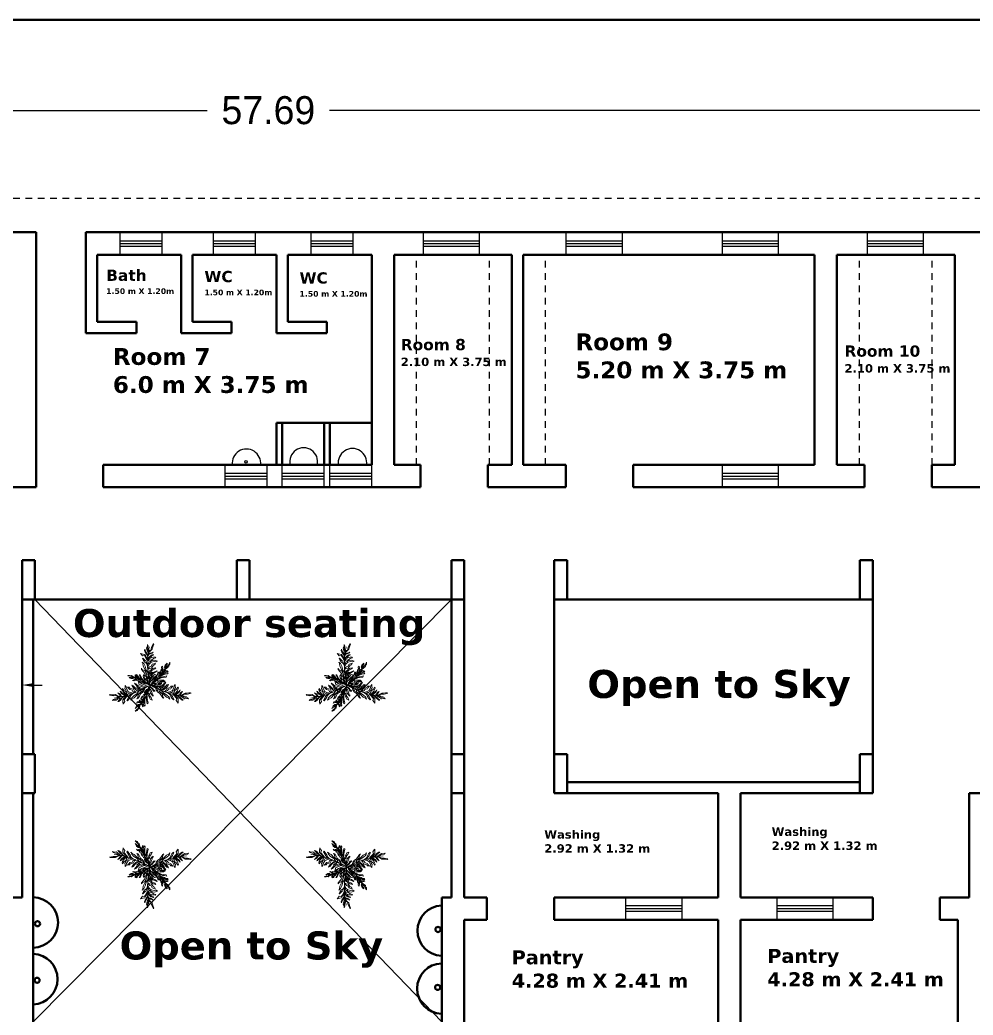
# Model space of a CAD drawing. Header units: inches. Extents: x 23 to 232, y -46 to 52.
# Drawn here: x 101.36 to 118.37, y -23.23 to -5.47 of the extents above; entities that cross this region are included whole.
import ezdxf

# ---------------------------------------------------------------- set-up
doc = ezdxf.new("R2010")
doc.units = ezdxf.units.IN
doc.header["$MEASUREMENT"] = 0
doc.linetypes.add('ACAD_ISO02W100', pattern=[15, 12, -3])
doc.layers.add('landscape', color=84, linetype='Continuous', lineweight=13)
doc.dimstyles.get("Standard").update_dxf_attribs({"dimtxt": 0.18, "dimasz": 0.18, "dimexe": 0.18, "dimexo": 0.0625, "dimgap": 0.09, "dimtad": 0, "dimtih": 1, "dimtoh": 1, "dimdec": 4, "dimzin": 0, "dimdsep": 46, "dimtxsty": 'Standard', "dimcen": 0.09, "dimadec": 0, "dimazin": 0, "dimtfac": 1, "dimtdec": 4, "dimtofl": 0, "dimtmove": 0, "dimatfit": 3, "dimfxl": 1, "dimtolj": 1, "dimtzin": 0, "dimarcsym": 0})

# ---------------------------------------------------------------- blocks, each defined once
blk = doc.blocks.new('supari')
at = {"layer": 'landscape', "color": 52}
for p, q in [((24.08, 26.08), (22.79, 24.9)), ((23.67, 24.8), (24.08, 26.08)), ((-29.85, 19.48), (-30.58, 19.63)), ((-30.58, 19.63), (-28.86, 17.04)), ((-29.02, 18.54), (-29.85, 19.48)), ((-27.66, 16.96), (-29.02, 18.54)), ((9.24, 17.61), (7.82, 15.84)), ((12.57, 17.79), (12.68, 16.89)), ((14.29, 24.18), (14.35, 25.04)), ((18.65, 24.34), (19.51, 24.82)), ((22.79, 24.9), (21.21, 24.41)), ((-31.05, 14.54), (-32.39, 14.51)), ((-32.39, 14.51), (-30.86, 13.67)), ((-29.55, 13.5), (-31.05, 14.54)), ((-30.86, 13.67), (-29.9, 12.33)), ((-29.9, 12.33), (-27.83, 11.97)), ((-29.01, 9.92), (-29.74, 10.59)), ((-29.74, 10.59), (-27.27, 10.4)), ((-28.13, 12.77), (-29.55, 13.5)), ((-27.31, 9.69), (-29.01, 9.92)), ((-28.86, 17.04), (-27.49, 15.76)), ((-26.55, 12.57), (-28.13, 12.77)), ((-27.83, 11.97), (-26.77, 11.5)), ((-26.76, 16.23), (-27.66, 16.96)), ((-27.49, 15.76), (-26.76, 14.77)), ((-24.8, 9.88), (-27.31, 9.69)), ((-27.27, 10.4), (-25.66, 10.55)), ((-26.77, 11.5), (-25.76, 11.99)), ((-26.23, 14.31), (-26.76, 16.23)), ((-26.76, 14.77), (-26.65, 13.8)), ((-26.65, 13.8), (-26.05, 12.2)), ((-25.24, 11.63), (-26.23, 14.31)), ((-25.76, 11.99), (-25.76, 11.99)), ((-25.66, 10.55), (-24.69, 10.23)), ((-22.33, 9.68), (-24.8, 9.88)), ((-24.49, 13.15), (-24.73, 12.33)), ((-24.73, 12.33), (-24.5, 11.64)), ((-24.69, 10.23), (-23.09, 10.18)), ((-24.5, 11.64), (-24.05, 10.81)), ((-24.2, 14.19), (-24.49, 13.15)), ((-24.12, 15.7), (-24.2, 14.19)), ((-24.15, 11.98), (-23.78, 13.1)), ((-23.66, 10.55), (-24.15, 11.98)), ((-23.75, 14.61), (-24.12, 15.7)), ((-23.78, 13.1), (-23.75, 14.61)), ((-21.8, 15.2), (-22.37, 13.83)), ((-22.37, 13.83), (-22.37, 12.35)), ((-22.37, 12.35), (-21.84, 10.27)), ((-21.84, 10.27), (-21.32, 9.05)), ((-21.82, 13.34), (-21.69, 14.62)), ((-21.43, 11.61), (-21.82, 13.34)), ((-21.69, 14.62), (-21.8, 15.2)), ((-21.39, 9.9), (-21.43, 11.61)), ((-20.61, 9.94), (-20.51, 12.66)), ((-20.51, 12.66), (-19.94, 14.07)), ((-19.94, 14.07), (-19.54, 15.19)), ((-18.73, 11.15), (-19.62, 9.89)), ((-19.54, 15.19), (-18.65, 15.58)), ((-18.65, 15.58), (-19.07, 13.5)), ((-19.07, 13.5), (-18.73, 11.15)), ((-17.76, 12.26), (-18.33, 10.81)), ((-18.33, 10.81), (-17.91, 9.82)), ((-17.49, 13.61), (-17.76, 12.26)), ((-16.16, 14.79), (-17.49, 13.61)), ((-17.13, 10.11), (-16.37, 12.8)), ((-16.37, 12.8), (-15.35, 14.03)), ((-15.38, 15.54), (-16.16, 14.79)), ((-15.35, 14.03), (-15.38, 15.54)), ((-14.88, 11.49), (-15.08, 10.19)), ((-14.79, 13.05), (-14.88, 11.49)), ((-13.67, 11.74), (-14.79, 13.05)), ((-14.79, 13.05), (-14.79, 13.05)), ((-13.96, 10.62), (-13.67, 11.74)), ((-10.48, 10.27), (-11.02, 11.57)), ((-11.02, 11.57), (-11.02, 11.57)), ((-10.65, 7.33), (-10.48, 10.27)), ((-8.13, 11.18), (-8.62, 7.35)), ((-7.74, 9.88), (-8.13, 11.18)), ((-7.74, 8.69), (-7.74, 9.88)), ((-7.74, 7.19), (-7.74, 8.69)), ((-7.11, 12.9), (-7.52, 13.81)), ((-7.52, 13.81), (-5.87, 13.25)), ((-6.04, 12.7), (-7.11, 12.9)), ((-6.32, 7.69), (-4.84, 9.48)), ((-5.48, 11.46), (-6.04, 12.7)), ((-5.87, 13.25), (-4.97, 12.14)), ((-4.88, 13.21), (-5.18, 13.16)), ((-5.18, 13.16), (-5.12, 12.92)), ((-5.12, 12.92), (-4.6, 12.43)), ((-4.69, 13.92), (-5.09, 14.58)), ((-4.64, 9.3), (-4.79, 10.37)), ((4.72, 14.81), (4.45, 12.67)), ((5.45, 15.65), (4.72, 14.81)), ((5.15, 14.34), (5.45, 15.65)), ((5.77, 12), (5.15, 14.34)), ((7.82, 15.84), (6.63, 12.29)), ((9.03, 14.41), (9.85, 16.84)), ((10.08, 12.48), (13.1, 13.09)), ((10.58, 12.97), (11.57, 15.23)), ((11.57, 15.23), (11.35, 16.98)), ((12.13, 15.67), (11.48, 13.84)), ((13.14, 13.94), (11.48, 13.84)), ((12.68, 16.89), (12.13, 15.67)), ((-10.29, 5.17), (-10.65, 7.33)), ((-8.94, 6.08), (-9.34, 7.1)), ((-9.34, 7.1), (-9.21, 5.17)), ((-8.15, 4.94), (-8.94, 6.08)), ((-8.62, 7.35), (-7.55, 5.12)), ((-6.51, 5.5), (-7.74, 7.19)), ((-25.15, -6.6), (-25.47, -6.2)), ((-25.47, -6.2), (-23.79, -6.26)), ((-23.9, -6.96), (-25.15, -6.6)), ((-22.3, -6.67), (-23.9, -6.96)), ((-23.79, -6.26), (-22.32, -6.31)), ((-22.6, -4.24), (-23.76, -4.7)), ((-23.76, -4.7), (-22.63, -5)), ((-22.63, -5), (-21.26, -4.53)), ((-21.34, -3.83), (-22.6, -4.24)), ((-22.32, -6.31), (-21.43, -6.07)), ((-21.59, -7.26), (-22.3, -6.67)), ((-20.45, -6.57), (-21.59, -7.26)), ((-21.43, -6.07), (-21.07, -6.23)), ((-19.56, -4.09), (-21.34, -3.83)), ((-21.26, -4.53), (-19.68, -4.91)), ((-21.07, -6.23), (-20.62, -5.92)), ((-20.62, -5.92), (-19.58, -5.59)), ((-19.43, -6.02), (-20.45, -6.57)), ((-19.68, -4.91), (-19.06, -5.11)), ((0.02, -16.58), (-0.39, -15.54)), ((0.17, -15.24), (0.02, -16.58)), ((3.81, -16.57), (3.79, -19.14)), ((11.46, -11.12), (9.72, -11.45)), ((12.64, -16.49), (13.89, -15.48)), ((14.63, -16.3), (13.45, -17.62)), ((13.89, -15.48), (15.39, -15.53)), ((15.39, -15.53), (14.63, -16.3)), ((2.96, -19.67), (2.2, -17.52)), ((3.79, -19.14), (2.95, -20.98)), ((2.95, -20.98), (2.96, -19.67)), ((13.32, -19.2), (10.98, -18.84)), ((13.45, -17.62), (12.09, -17.88)), ((12.46, -20.63), (13.88, -20.07)), ((13.13, -21.95), (14.41, -21.83)), ((15.4, -18.79), (13.32, -19.2)), ((14.99, -21.95), (13.62, -22.5)), ((13.88, -20.07), (15.01, -19.68)), ((14.41, -21.83), (14.99, -21.95)), ((15.01, -19.68), (15.4, -18.79))]:
    blk.add_line(p, q, dxfattribs=at)
at = {"layer": 'landscape'}
for p, q in [((-7.42, 16.83), (-7.64, 17.81)), ((-7.64, 17.81), (-6.93, 17.19)), ((-7.01, 19.58), (-7.42, 19.61)), ((-7.42, 19.61), (-6.62, 18.53)), ((9.65, 18.85), (9.24, 17.61)), ((9.85, 16.84), (9.65, 18.85)), ((11.35, 16.98), (11.57, 18.85)), ((11.57, 18.85), (12.19, 20.81)), ((12.19, 20.81), (12.67, 20.65)), ((12.67, 20.65), (12.57, 17.79)), ((13.99, 22.27), (14.29, 24.18)), ((15.21, 21.25), (13.99, 22.27)), ((14.02, 16.17), (14.39, 17.78)), ((14.35, 25.04), (15.42, 23.1)), ((14.39, 17.78), (15, 19.96)), ((15.38, 18.72), (14.7, 16.75)), ((15, 19.96), (15.21, 21.25)), ((16.69, 17.43), (15.37, 17.33)), ((15.78, 19.92), (15.38, 18.72)), ((15.42, 23.1), (16.32, 21.62)), ((16.32, 21.62), (15.78, 19.92)), ((16.29, 18.08), (17.27, 20.36)), ((18.83, 17.27), (16.69, 17.43)), ((17.56, 20.14), (17, 18.65)), ((17.27, 20.36), (17.89, 22.8)), ((17.54, 19.07), (19.05, 19.07)), ((18.17, 20.96), (17.56, 20.14)), ((17.89, 22.8), (18.65, 24.34)), ((18.83, 19.51), (17.91, 19.36)), ((18.54, 22.53), (18.17, 20.96)), ((19.51, 24.82), (18.54, 22.53)), ((19.57, 19.52), (18.83, 19.51)), ((19.05, 19.07), (19.99, 18.37)), ((19.06, 20.22), (21.92, 20.3)), ((20.22, 22.56), (19.43, 21.71)), ((19.43, 21.71), (19.57, 20.6)), ((19.57, 20.6), (19.57, 20.6)), ((20.27, 19.03), (19.57, 19.52)), ((21.57, 20.86), (19.86, 20.81)), ((19.99, 18.37), (21.42, 17.86)), ((21.21, 24.41), (20.22, 22.56)), ((21.16, 18.42), (20.27, 19.03)), ((20.37, 21.17), (21.07, 22.6)), ((21.07, 22.6), (22.21, 23.71)), ((22.57, 17.86), (21.16, 18.42)), ((21.42, 17.86), (22.57, 17.86)), ((22.53, 20.66), (21.57, 20.86)), ((21.92, 20.3), (23.91, 20.19)), ((22.21, 23.71), (23.67, 24.8)), ((23.69, 21.03), (22.53, 20.66)), ((25.35, 21.93), (23.69, 21.03)), ((23.91, 20.19), (24.89, 20.82)), ((24.89, 20.82), (26.82, 21.61)), ((28.35, 22.73), (25.35, 21.93)), ((26.82, 21.61), (27.98, 22.09)), ((27.98, 22.09), (28.35, 22.73)), ((-20.95, 8.83), (-21.39, 9.9)), ((-20.1, 8.32), (-20.61, 9.94)), ((-19.62, 9.89), (-19.46, 8.17)), ((-17.91, 9.82), (-18.36, 8.73)), ((-18.36, 8.73), (-17.4, 8.01)), ((-16.59, 8.25), (-17.13, 10.11)), ((-15.08, 10.19), (-13.96, 8.39)), ((-12.51, 7.95), (-13.96, 10.62)), ((-11.36, 9.83), (-11.67, 8.87)), ((-11.67, 8.87), (-11.36, 6.59)), ((-11.02, 11.57), (-11.36, 9.83)), ((-7.12, 15.82), (-7.42, 16.83)), ((-6.14, 14.76), (-7.12, 15.82)), ((-6.62, 16.08), (-5.66, 15.21)), ((-5.09, 14.58), (-6.14, 14.76)), ((-5.66, 15.21), (-5.24, 14.89)), ((-4.39, 10.77), (-5.48, 11.46)), ((-5.41, 16.29), (-5.16, 15.45)), ((-5.24, 14.89), (-4.83, 14.58)), ((-4.97, 12.14), (-3.69, 11.43)), ((-4.81, 15.55), (-4.91, 16.47)), ((-2.71, 11.14), (-4.88, 13.21)), ((-4.22, 6.06), (-4.84, 9.48)), ((-4.83, 14.58), (-4.48, 14.42)), ((-4.62, 14.63), (-4.81, 15.55)), ((-4.79, 10.37), (-4.41, 9.81)), ((-3.96, 13.55), (-4.69, 13.92)), ((-3.78, 8.31), (-4.64, 9.3)), ((-4.6, 12.43), (-4.07, 12.01)), ((-4.41, 9.81), (-3.08, 8.83)), ((-3.34, 10.1), (-4.39, 10.77)), ((-4.07, 12.01), (-3.98, 11.76)), ((-3.98, 11.76), (-3.42, 11.44)), ((-3.69, 11.43), (-2.97, 10.24)), ((-3.59, 14.4), (-3.68, 13.67)), ((-3.68, 13.67), (-3.47, 12.98)), ((-3.02, 15.25), (-3.59, 14.4)), ((-3.47, 12.98), (-3.2, 12.15)), ((-3.43, 13.23), (-3.17, 14.25)), ((-2.8, 12.33), (-3.43, 13.23)), ((-3.42, 11.44), (-3.08, 11.08)), ((-2.38, 8.88), (-3.34, 10.1)), ((-3.2, 12.15), (-3.2, 12.15)), ((-3.17, 14.25), (-2.48, 14.78)), ((-3.08, 11.08), (-2.78, 11.04)), ((-3.08, 8.83), (-2.61, 7.8)), ((-2.32, 15.67), (-3.02, 15.25)), ((-2.97, 10.24), (-2.13, 8.99)), ((-2.89, 11.53), (-2.8, 12.33)), ((-2.78, 11.04), (-2.68, 11.08)), ((-2.48, 14.78), (-2.32, 15.67)), ((-2.32, 12.42), (-2.41, 11.55)), ((-2.41, 11.55), (-2.28, 10.17)), ((-1.48, 8.04), (-2.38, 8.88)), ((-1.49, 15.2), (-2.35, 13.87)), ((-2.35, 13.87), (-2.32, 12.42)), ((-2.13, 8.99), (-1.78, 8.89)), ((-2.02, 9.52), (-1.89, 10.88)), ((-1.89, 10.88), (-1.65, 12.36)), ((-1.7, 13.43), (-1.12, 14.4)), ((-1.65, 12.36), (-1.7, 13.43)), ((-1.12, 14.4), (-1.49, 15.2)), ((-1.21, 8.8), (-1.35, 7.62)), ((-0.98, 10.42), (-1.21, 8.8)), ((-0.37, 11.75), (-0.98, 10.42)), ((-0.81, 8.05), (-0.69, 9.25)), ((-0.69, 9.25), (-0.16, 10.55)), ((-0.03, 13.2), (-0.37, 11.75)), ((-0.16, 10.55), (0.59, 12.46)), ((0.59, 12.46), (-0.03, 13.2)), ((1.48, 9.71), (0.23, 7.83)), ((3.11, 10.12), (1.48, 9.71)), ((2.11, 8.45), (3.11, 10.12)), ((4.29, 10.38), (3.12, 8.06)), ((3.48, 6.93), (4.85, 8.98)), ((4.45, 12.67), (4.29, 10.38)), ((6.63, 12.29), (4.85, 8.98)), ((4.85, 8.98), (5.77, 12)), ((4.85, 8.98), (5.57, 7.54)), ((7.3, 8.83), (6.15, 8.22)), ((6.41, 8.52), (7.23, 11.48)), ((7.23, 11.48), (9.03, 14.41)), ((8.56, 9.06), (7.3, 8.83)), ((8.5, 10.84), (10.04, 10.54)), ((9.86, 8.66), (8.56, 9.06)), ((10.27, 11.38), (9.01, 11.37)), ((10.04, 10.54), (11.52, 9.32)), ((11.3, 11.24), (10.27, 11.38)), ((12.4, 10.56), (11.3, 11.24)), ((11.52, 9.32), (14.52, 9.85)), ((14.46, 11.05), (12.4, 10.56)), ((13.1, 13.09), (15.04, 13.01)), ((14.13, 14.62), (13.14, 13.94)), ((13.94, 15.84), (13.81, 15.99)), ((15.62, 15.45), (13.94, 15.84)), ((15.01, 13.85), (14.13, 14.62)), ((14.29, 16.4), (15.99, 16.37)), ((15.64, 10.45), (14.46, 11.05)), ((14.52, 9.85), (15.48, 9.22)), ((16.09, 13.93), (15.01, 13.85)), ((15.04, 17.04), (16.2, 17.12)), ((15.04, 13.01), (17.35, 11.44)), ((15.48, 9.22), (17.08, 9.86)), ((16.54, 14.2), (15.62, 15.45)), ((17.08, 9.86), (15.64, 10.45)), ((15.99, 16.37), (18.53, 15.41)), ((17.28, 12.93), (16.09, 13.93)), ((16.2, 17.12), (17.83, 16.61)), ((18.87, 13.77), (16.54, 14.2)), ((17.08, 9.86), (17.08, 9.86)), ((17.83, 16.61), (19.6, 16.44)), ((18.53, 15.41), (19.69, 14.42)), ((20.23, 16.8), (18.83, 17.27)), ((19.6, 16.44), (20.76, 15.91)), ((19.69, 14.42), (20.63, 13.68)), ((21.35, 15.83), (20.23, 16.8)), ((20.76, 15.91), (21.35, 15.83)), ((-26.8, 7.25), (-25.69, 8.58)), ((-25.69, 8.58), (-23.91, 8.61)), ((-24.99, 7.65), (-25.57, 6.17)), ((-23.7, 7.86), (-24.99, 7.65)), ((-23.91, 8.61), (-22.65, 8.61)), ((-21.44, 7.98), (-23.7, 7.86)), ((-23.61, 5.43), (-20.87, 6.25)), ((-22.65, 8.61), (-20.56, 8.6)), ((-19.71, 5.35), (-21.55, 4.96)), ((-19.79, 8.14), (-21.44, 7.98)), ((-19.1, 3.97), (-20.95, 3.14)), ((-20.95, 3.14), (-19.64, 3.14)), ((-20.87, 6.25), (-20.05, 6.63)), ((-20.05, 6.63), (-18.72, 6.51)), ((-18.12, 6.12), (-19.71, 5.35)), ((-19.64, 3.14), (-17.5, 2.37)), ((-19.46, 8.17), (-19.55, 8)), ((-16.53, 3.97), (-19.1, 3.97)), ((-18.72, 6.51), (-16.78, 6.47)), ((-15.67, 5.9), (-18.12, 6.12)), ((-17.5, 2.37), (-13.76, 2.37)), ((-17.4, 8.01), (-16.78, 6.47)), ((-15.04, 5.58), (-16.59, 8.25)), ((-15.24, 0.31), (-16.58, 0.18)), ((-16.58, 0.18), (-15.55, -0.24)), ((-13.18, 3.19), (-16.53, 3.97)), ((-15.55, -0.24), (-13.42, 0.18)), ((-13.21, 1.65), (-15.24, 0.31)), ((-13.96, 8.39), (-14.25, 7.13)), ((-14.25, 7.13), (-14.06, 6.11)), ((-14.06, 6.11), (-13.65, 4.91)), ((-13.76, 2.37), (-10.06, 1.74)), ((-13.42, 0.18), (-11.21, 0.76)), ((-10.06, 1.74), (-13.21, 1.65)), ((-13.19, 6.16), (-12.51, 7.95)), ((-12.98, 4.61), (-13.19, 6.16)), ((-10.12, 3.37), (-13.18, 3.19)), ((-11.36, 6.59), (-11.31, 5.23)), ((-11.31, 5.23), (-10.7, 4.11)), ((-11.21, 0.76), (-8.63, 0.39)), ((-10.7, 4.11), (-9.75, 3.21)), ((-9.25, 3.01), (-10.29, 5.17)), ((-10.06, 1.74), (-8.92, 2.88)), ((-7.68, 1.09), (-10.06, 1.74)), ((-9.21, 5.17), (-8.81, 4.38)), ((-8.81, 4.38), (-9.04, 3.62)), ((-9.04, 3.62), (-8.23, 2.62)), ((-8.63, 0.39), (-7.26, 0.54)), ((-8.53, 3.75), (-8.15, 4.94)), ((-7.71, 2.42), (-8.53, 3.75)), ((-6.14, 1.86), (-7.68, 1.09)), ((-7.55, 5.12), (-7.01, 3.16)), ((-7.26, 0.54), (-6.11, 1)), ((-7.01, 3.16), (-4.56, 1.33)), ((-5.7, 3.35), (-6.51, 5.5)), ((-4.76, 3.57), (-6.32, 7.69)), ((-6.11, 1), (-5.33, 1.58)), ((-3.92, 1.12), (-5.7, 3.35)), ((-3, 0.84), (-4.76, 3.57)), ((-2, 0.54), (-4.22, 6.06)), ((-3.54, 7.36), (-3.78, 8.31)), ((-2.57, 6.54), (-3.54, 7.36)), ((-2.99, 5.66), (-2.95, 6.15)), ((-2.86, 4.88), (-2.99, 5.66)), ((-2.95, 6.15), (-2.26, 5.21)), ((-2.44, 4.12), (-2.86, 4.88)), ((-2.61, 7.8), (-1.94, 6.91)), ((-1.38, 5.06), (-2.57, 6.54)), ((-2.12, 3.43), (-2.44, 4.12)), ((-2.26, 5.21), (-1.59, 3.96)), ((-1.19, 2.76), (-2.12, 3.43)), ((-1.94, 6.91), (-1.6, 6.37)), ((-1.6, 6.37), (-0.96, 4.94)), ((-1.59, 3.96), (-1.17, 3.62)), ((-0.35, 3.41), (-1.38, 5.06)), ((-0.76, 1.72), (-1.19, 2.76)), ((-1.18, 7.07), (-0.81, 8.05)), ((-1.17, 3.62), (-0.89, 3.17)), ((-0.96, 4.94), (-0.58, 4.66)), ((-0.01, 7.01), (-0.92, 6.14)), ((-0.92, 6.14), (-0.92, 6.14)), ((-0.89, 3.17), (-0.48, 2.11)), ((-0.8, 5.66), (0.55, 6.17)), ((-0.06, 0.97), (-0.76, 1.72)), ((-0.48, 2.11), (-0.12, 1.62)), ((0.07, 2.8), (-0.17, 2.16)), ((-0.12, 1.62), (0.28, 2.7)), ((0.22, 1.16), (-0.07, 1.13)), ((-0.04, 0.65), (1.08, 1.47)), ((0.23, 7.83), (-0.01, 7.01)), ((0.39, 3.14), (0.07, 2.8)), ((0.81, 1.71), (0.22, 1.16)), ((0.28, 2.7), (0.88, 2.88)), ((0.52, 3.93), (0.39, 3.14)), ((0.77, 4.47), (0.52, 3.93)), ((0.55, 6.17), (1.04, 7.73)), ((1.19, 2.06), (0.81, 1.71)), ((1.04, 7.73), (2.11, 8.45)), ((2.16, 6.59), (1.05, 5.54)), ((1.08, 1.47), (2.22, 1.9)), ((1.15, 1.72), (7.09, 2.07)), ((1.17, -0.3), (2.34, 0.25)), ((1.98, 2.43), (1.19, 2.06)), ((1.58, 4.29), (2.33, 5.21)), ((1.75, 2.58), (4.9, 3.38)), ((2.31, 3.2), (1.98, 2.43)), ((3.25, 7.21), (2.16, 6.59)), ((2.22, 1.9), (2.61, 2.63)), ((2.31, 3.36), (4.99, 4.34)), ((3.05, 3.68), (2.31, 3.2)), ((2.33, 5.21), (2.45, 6.16)), ((2.34, 0.25), (3.74, 0.36)), ((2.45, 6.16), (3.14, 6.63)), ((2.61, 2.63), (3.53, 3.26)), ((5.23, 5.64), (2.71, 3.9)), ((3.12, 8.06), (2.83, 6.71)), ((2.83, 6.71), (2.89, 5.48)), ((2.89, 5.48), (3.2, 4.55)), ((4.07, 3.69), (3.05, 3.68)), ((3.14, 6.63), (3.25, 7.21)), ((3.72, 5.23), (3.48, 6.93)), ((3.53, 3.26), (4.07, 3.69)), ((4.75, 6.54), (6.27, 6.89)), ((4.9, 3.38), (9.3, 3.54)), ((4.99, 4.34), (7.29, 4.42)), ((6.31, 7.42), (5.1, 6.97)), ((7.26, 5.52), (5.23, 5.64)), ((5.81, 7.81), (8.18, 8.11)), ((6.27, 6.89), (7.27, 6.15)), ((6.96, 6.95), (6.31, 7.42)), ((6.55, -0.29), (8.76, 0.55)), ((7.83, 7.08), (6.96, 6.95)), ((8.45, 1.15), (7.07, 0.69)), ((9.71, 5.84), (7.26, 5.52)), ((7.27, 6.15), (8.61, 6.53)), ((7.29, 4.42), (9.28, 5.05)), ((9.7, 6.59), (7.83, 7.08)), ((8.18, 8.11), (10.35, 7.76)), ((8.61, 6.53), (9.7, 6.59)), ((8.76, 0.55), (10.12, 1.38)), ((10.28, 0.1), (8.97, -0.35)), ((9.28, 5.05), (10.7, 4.57)), ((13.19, 4.14), (9.71, 5.84)), ((12.13, 8.24), (9.86, 8.66)), ((11.68, 0.27), (10.28, 0.1)), ((10.35, 7.76), (13.08, 6.67)), ((10.53, 1.57), (13.11, 2.92)), ((10.7, 4.57), (11.83, 4.19)), ((11.34, 1.31), (12.85, 1.94)), ((11.48, -0.58), (13.3, 0.1)), ((13.36, 1.48), (11.68, 0.27)), ((11.83, 4.19), (13.19, 4.14)), ((12.93, 7.63), (12.13, 8.24)), ((12.85, 1.94), (14.18, 1.72)), ((14.48, 6.76), (12.93, 7.63)), ((13.08, 6.67), (14.48, 6.76)), ((13.3, 0.1), (14.5, 1.09)), ((15.01, 0), (13.32, -0.4)), ((14.18, 1.72), (13.36, 1.48)), ((14.29, -1.06), (17.59, 0.74)), ((14.48, 6.76), (14.48, 6.76)), ((14.5, 1.09), (15.74, 2.12)), ((15.51, 0.22), (14.92, -0.32)), ((16.35, 1.25), (15.01, 0)), ((15.84, 0.23), (15.51, 0.22)), ((15.74, 2.12), (17.43, 2.31)), ((16.55, 0.71), (15.84, 0.23)), ((18.02, 1.9), (16.35, 1.25)), ((17.34, 1.13), (16.55, 0.71)), ((17.64, 1.11), (17.34, 1.13)), ((17.43, 2.31), (18.08, 3.51)), ((17.59, 0.74), (17.64, 1.11)), ((17.64, -0.49), (18.36, 0.23)), ((19.32, 3.64), (18.02, 1.9)), ((18.08, 3.51), (19.32, 3.64)), ((18.36, 0.23), (19.3, 0.45)), ((19.2, 0.16), (18.88, -0.2)), ((19.73, 0.52), (19.2, 0.16)), ((19.3, 0.45), (19.92, 1.64)), ((20.26, 0.89), (19.73, 0.52)), ((19.92, 1.64), (21.55, 2.4)), ((21.67, 1.7), (20.26, 0.89)), ((21.45, 0.18), (20.36, 0.21)), ((21.97, 0.02), (21.45, 0.18)), ((21.55, 2.4), (22.87, 2.36)), ((23.11, 1.64), (21.67, 1.7)), ((22.27, 0.27), (21.97, 0.02)), ((23.19, 0.29), (22.27, 0.27)), ((22.87, 2.36), (24.12, 2.25)), ((24.12, 2.25), (23.11, 1.64)), ((24.59, 0.76), (23.19, 0.29)), ((23.27, -0.05), (24.89, 0.12)), ((26.18, 1.3), (24.59, 0.76)), ((24.89, 0.12), (25.99, 0.82)), ((25.99, 0.82), (26.18, 1.3)), ((-18.33, -1.78), (-19.56, -2)), ((-19.56, -2), (-17.81, -3.3)), ((-18.63, -5.05), (-19.56, -4.09)), ((-18.35, -5.57), (-19.43, -6.02)), ((-19.06, -5.11), (-18.45, -5.31)), ((-17.67, -5), (-18.63, -5.05)), ((-18.45, -5.31), (-18.04, -5.56)), ((-17.37, -2.74), (-18.33, -1.78)), ((-17.86, -7.65), (-17.39, -6.46)), ((-17.8, -8.68), (-17.86, -7.65)), ((-17.81, -3.3), (-16.03, -3.45)), ((-17, -7.88), (-17.8, -8.68)), ((-16.77, -5.49), (-17.67, -5)), ((-17.39, -6.46), (-16.7, -5.86)), ((-15.69, -2.44), (-17.37, -2.74)), ((-17.23, -3.96), (-16.95, -3.84)), ((-17.07, -4.29), (-17.23, -3.96)), ((-13.4, -5.07), (-17.07, -4.29)), ((-16.93, -6.79), (-17, -7.88)), ((-16.95, -3.84), (-16.07, -4.03)), ((-16.07, -5.8), (-16.93, -6.79)), ((-16.73, -9.2), (-15.97, -7.38)), ((-16.7, -5.86), (-15.84, -5.58)), ((-16.07, -4.03), (-15.26, -4.28)), ((-14.7, -5.82), (-16.07, -5.8)), ((-16.03, -3.45), (-14.39, -4.26)), ((-15.97, -7.38), (-14.44, -6.38)), ((-15.84, -5.58), (-14.79, -5.28)), ((-14.21, -3.08), (-15.69, -2.44)), ((-15.06, -7.73), (-15.64, -9.02)), ((-15.26, -4.28), (-14.94, -4.2)), ((-13.91, -7.03), (-15.06, -7.73)), ((-14.94, -4.2), (-14.21, -4.55)), ((-14.79, -5.28), (-14.79, -5.28)), ((-13.93, -5.16), (-14.7, -5.82)), ((-14.44, -6.38), (-13.62, -5.68)), ((-14.39, -4.26), (-12.66, -4.17)), ((-12.78, -3.69), (-14.21, -3.08)), ((-14.21, -4.55), (-13.6, -4.64)), ((-12.87, -1.79), (-14.08, -2.38)), ((-14.08, -2.38), (-13.23, -2.38)), ((-12.56, -5.74), (-13.91, -7.03)), ((-13.64, -9.29), (-12.38, -7.91)), ((-13.62, -5.68), (-12.1, -4.83)), ((-13.6, -4.64), (-13.35, -4.93)), ((-13.35, -4.93), (-13.32, -5.06)), ((-13.23, -2.38), (-11.28, -3.06)), ((-11.25, -1.97), (-12.87, -1.79)), ((-10.84, -3.82), (-12.78, -3.69)), ((-12.66, -4.17), (-10.77, -4.15)), ((-11.25, -4.64), (-12.56, -5.74)), ((-11, -7.29), (-12.44, -9.41)), ((-12.38, -7.91), (-11.44, -6.35)), ((-11.44, -6.35), (-9.93, -4.96)), ((-11.28, -3.06), (-9.89, -2.82)), ((-10.09, -1.55), (-11.25, -1.97)), ((-10.02, -5.82), (-11, -7.29)), ((-9.34, -4.15), (-10.84, -3.82)), ((-10.77, -4.15), (-10.43, -4.45)), ((-8.56, -1.97), (-10.09, -1.55)), ((-8.88, -4.85), (-10.02, -5.82)), ((-9.93, -4.96), (-8.81, -3.99)), ((-9.89, -2.82), (-8.5, -2.88)), ((-8.96, -8.38), (-7.92, -5.77)), ((-8.12, -3.78), (-8.88, -4.85)), ((-6.19, -2.14), (-8.56, -1.97)), ((-8.5, -2.88), (-7.7, -2.85)), ((-7.95, -0.91), (-8.43, -1.3)), ((-8.43, -1.3), (-6.97, -1.34)), ((-7.05, -0.49), (-7.95, -0.91)), ((-7.92, -5.77), (-7.24, -4.94)), ((-7.7, -2.85), (-5.78, -2.5)), ((-7.24, -4.94), (-6.98, -3.39)), ((-5.98, -4.92), (-7.23, -6.53)), ((-7.23, -6.53), (-7.23, -8.14)), ((-5.97, -0.39), (-7.05, -0.49)), ((-6.98, -3.39), (-6.98, -3.39)), ((-6.97, -1.34), (-5.2, -1.16)), ((-6.41, -3.17), (-5.98, -4.92)), ((-3.76, -2.05), (-6.19, -2.14)), ((-5.04, -0.24), (-5.97, -0.39)), ((-5.78, -2.5), (-5.21, -2.69)), ((-5.27, -6.88), (-4.98, -4.99)), ((-5.14, -8.44), (-5.27, -6.88)), ((-5.2, -1.16), (-4.56, -1.34)), ((-4.62, -7.92), (-5.14, -8.44)), ((-3.68, -0.72), (-5.04, -0.24)), ((-4.98, -4.99), (-4.06, -3.95)), ((-3.73, -6.09), (-4.62, -6.88)), ((-4.62, -6.88), (-4.62, -7.92)), ((-4.06, -3.95), (-3.69, -3.31)), ((-3.31, -4.65), (-3.73, -6.09)), ((-3.69, -3.31), (-2.97, -2.62)), ((-2.35, -2.94), (-3.31, -4.65)), ((-2.58, -2.2), (-2.35, -2.94)), ((-1.67, -4.64), (-1.11, -3.75)), ((-1.64, -5.74), (-1.67, -4.64)), ((-0.93, -6.81), (-1.64, -5.74)), ((-1.11, -3.75), (-1.29, -2.69)), ((-0.87, -5.95), (-0.93, -6.81)), ((-0.4, -3.63), (-0.87, -4.55)), ((-0.87, -4.55), (-0.87, -5.95)), ((-0.75, -2.15), (-0.4, -3.63)), ((0.31, -8.63), (0.47, -7.27)), ((0.65, -11.21), (0.31, -8.63)), ((0.47, -7.27), (0.94, -6.12)), ((0.52, -2), (6.02, -4.27)), ((0.78, -0.21), (1.33, -1.85)), ((0.81, -3.01), (3.53, -4.8)), ((0.94, -6.12), (1.53, -5.35)), ((1.8, -6.16), (1.02, -7.69)), ((1.02, -7.69), (1.64, -10.07)), ((1.09, -3.93), (3.3, -5.74)), ((3.1, -7.04), (1.28, -4.58)), ((1.29, -0.7), (1.38, -0.35)), ((1.72, -1.62), (1.29, -0.7)), ((1.33, -1.85), (1.41, -3.37)), ((1.41, -3.37), (2.13, -4.12)), ((2, -2.21), (1.72, -1.62)), ((2.7, -0.23), (1.98, -0.49)), ((1.98, -0.49), (3.1, -1.37)), ((2.13, -3.28), (2, -2.21)), ((2.92, -3.98), (2.13, -3.28)), ((2.13, -4.12), (2.53, -5.45)), ((2.35, -7.73), (3.67, -8.57)), ((2.53, -5.45), (2.83, -6.26)), ((3.54, -9.08), (2.54, -8.26)), ((3.3, -1.15), (2.64, -0.62)), ((4.11, -0.16), (2.7, -0.23)), ((2.83, -6.26), (3.21, -5.04)), ((3.21, -5.04), (2.92, -3.98)), ((3.1, -1.37), (3.09, -2.15)), ((3.09, -2.15), (4.5, -3.52)), ((5.05, -7.6), (3.1, -7.04)), ((3.59, -1.67), (3.3, -1.15)), ((3.3, -5.74), (5.44, -6.56)), ((3.53, -4.8), (7.63, -6.39)), ((4.47, -2.12), (3.59, -1.67)), ((3.67, -8.57), (4.86, -8.2)), ((5.02, -2.63), (4.47, -2.12)), ((4.5, -3.52), (5.3, -4.78)), ((4.86, -8.2), (6, -8.99)), ((6.19, -3.37), (5.02, -2.63)), ((7.26, -8.69), (5.05, -7.6)), ((5.3, -4.78), (6.39, -5.28)), ((5.44, -6.56), (7.11, -7.81)), ((6.25, -0.75), (5.76, -1.1)), ((6.02, -4.27), (9.43, -4.93)), ((7.01, -5.1), (6.19, -3.37)), ((8.19, -0.55), (6.25, -0.75)), ((6.39, -5.28), (6.68, -6.28)), ((6.68, -6.28), (7.33, -6.63)), ((7.33, -6.63), (7.01, -5.1)), ((7.05, -1.22), (7.13, -3.02)), ((7.11, -7.81), (8.62, -7.82)), ((7.13, -3.02), (8.79, -4.21)), ((11.11, -8.23), (7.26, -8.69)), ((7.63, -6.39), (9.43, -4.93)), ((8.35, -2.68), (7.66, -1.26)), ((7.66, -1.26), (7.66, -1.26)), ((8.97, -0.35), (8.19, -0.55)), ((9.23, -3.28), (8.35, -2.68)), ((8.62, -7.82), (9.81, -7.83)), ((8.79, -4.21), (9.25, -5.75)), ((8.86, -1.31), (9.89, -2.13)), ((10.98, -5.49), (9.23, -3.28)), ((9.25, -5.75), (10.85, -7.58)), ((9.43, -4.93), (11.44, -7.05)), ((10.93, -1.94), (9.58, -1.32)), ((9.81, -7.83), (11.11, -8.23)), ((9.89, -2.13), (11.27, -2.73)), ((10.14, -1.32), (11.48, -0.58)), ((10.85, -7.58), (10.98, -5.49)), ((12.77, -2.84), (10.93, -1.94)), ((11.51, -0.92), (11.26, -1.3)), ((11.27, -2.73), (12.61, -3.87)), ((13.32, -0.4), (11.51, -0.92)), ((12.11, -1.25), (13.67, -1.93)), ((12.61, -3.87), (14.6, -5.48)), ((14.12, -4.06), (12.77, -2.84)), ((14.67, -1.57), (12.97, -1.19)), ((13.67, -1.93), (15.33, -2.78)), ((15.72, -5.03), (14.12, -4.06)), ((14.36, -0.59), (14.2, -0.94)), ((14.2, -0.94), (14.21, -1.06)), ((14.92, -0.32), (14.36, -0.59)), ((14.6, -5.48), (15.72, -5.03)), ((15.66, -2.01), (14.67, -1.57)), ((14.82, -0.99), (15.75, -1.41)), ((15.33, -2.78), (16.63, -3.13)), ((17.41, -2.53), (15.66, -2.01)), ((16.77, -0.85), (15.69, -0.86)), ((15.69, -0.86), (15.69, -0.86)), ((15.75, -1.41), (17.06, -1)), ((16.63, -3.13), (17.56, -4.2)), ((17.68, -0.87), (16.77, -0.85)), ((17.06, -1), (18.17, -1.69)), ((18.65, -4.06), (17.41, -2.53)), ((17.56, -4.2), (18.65, -4.06)), ((18.51, -1.25), (17.68, -0.87)), ((18.17, -1.69), (18.53, -2.72)), ((19.3, -2.26), (18.51, -1.25)), ((18.53, -2.72), (19.53, -3.26)), ((19.18, -0.13), (20.34, -0.25)), ((19.53, -3.26), (19.3, -2.26)), ((20.34, -0.25), (21.48, -0.48)), ((21.48, -0.48), (22.76, -0.83)), ((22.76, -0.83), (23.27, -0.05)), ((-0.39, -15.54), (0.05, -13.42)), ((0.05, -13.42), (0.65, -11.21)), ((1.52, -13.22), (0.17, -15.24)), ((1.64, -10.07), (1.52, -13.22)), ((1.64, -10.07), (2.8, -8.95)), ((2.24, -13.79), (1.64, -10.07)), ((2.2, -17.52), (2.24, -13.79)), ((2.93, -9.28), (5.07, -10.34)), ((3.27, -10.15), (3.07, -13.21)), ((3.07, -13.21), (3.81, -16.57)), ((4, -10.73), (3.12, -9.78)), ((4.3, -8.85), (3.54, -9.08)), ((5.12, -11.36), (4, -10.73)), ((5.08, -9.26), (4.3, -8.85)), ((4.48, -13.03), (6.04, -13.24)), ((5.98, -14.12), (4.78, -13.69)), ((5.07, -10.34), (7.23, -10.72)), ((7.01, -9.41), (5.08, -9.26)), ((6.48, -11.42), (5.12, -11.36)), ((5.44, -15.09), (8.09, -16.66)), ((5.75, -15.72), (5.95, -18.18)), ((7, -14.32), (5.98, -14.12)), ((6, -8.99), (7.01, -9.41)), ((6.04, -13.24), (7.84, -12.58)), ((6.33, -18.78), (6.31, -16.84)), ((7.85, -17.47), (6.31, -16.84)), ((8.76, -11.76), (6.48, -11.42)), ((8.26, -14.04), (7, -14.32)), ((7.23, -10.72), (10.17, -10.58)), ((7.84, -12.58), (10.49, -14.06)), ((8.09, -16.66), (9.95, -17.22)), ((10.04, -15.17), (8.26, -14.04)), ((9.72, -11.45), (8.76, -11.76)), ((9.95, -17.22), (12.64, -16.49)), ((11.35, -14.99), (10.04, -15.17)), ((10.17, -10.58), (11.46, -11.12)), ((10.49, -14.06), (11.61, -13.78)), ((12.91, -14.91), (11.35, -14.99)), ((11.46, -11.12), (11.46, -11.12)), ((11.61, -13.78), (12.91, -14.91)), ((12.91, -14.91), (12.91, -14.91)), ((4.76, -21.6), (4.7, -23.66)), ((4.7, -23.66), (5.21, -23.66)), ((5.16, -19.76), (4.76, -21.6)), ((5.95, -18.18), (5.16, -19.76)), ((5.21, -23.66), (6.05, -20.92)), ((7.41, -25.06), (5.93, -25.63)), ((6.05, -20.92), (6.44, -20.11)), ((6.44, -20.11), (6.33, -18.78)), ((7.64, -23.77), (7.41, -25.06)), ((7.78, -21.51), (7.64, -23.77)), ((7.95, -19.86), (7.78, -21.51)), ((7.98, -19.53), (7.82, -19.63)), ((8.56, -18.45), (7.85, -17.47)), ((9.7, -19.71), (7.98, -19.53)), ((8.13, -20.17), (9.75, -20.71)), ((8.34, -25.77), (8.38, -23.99)), ((8.38, -23.99), (8.39, -22.73)), ((8.39, -22.73), (8.4, -20.64)), ((9.65, -18), (8.56, -18.45)), ((8.63, -21.03), (9.7, -21.48)), ((10.06, -21.94), (8.85, -21.41)), ((9.65, -24.9), (9.43, -27.4)), ((9.47, -22.42), (9.65, -24.9)), ((10.64, -18.43), (9.65, -18)), ((10.98, -18.84), (9.7, -19.71)), ((9.7, -21.48), (11.41, -21.54)), ((9.75, -20.71), (12.46, -20.63)), ((10, -24.78), (9.96, -23.19)), ((10.31, -25.76), (10, -24.78)), ((12.14, -22.48), (10.06, -21.94)), ((10.33, -23.76), (11.75, -24.26)), ((11.4, -24.61), (10.58, -24.15)), ((12.09, -17.88), (10.64, -18.43)), ((11.25, -26.88), (11.75, -25.87)), ((11.39, -25.35), (14.06, -26.36)), ((12.09, -24.85), (11.4, -24.61)), ((11.41, -21.54), (13.13, -21.95)), ((11.75, -24.26), (12.87, -23.9)), ((11.75, -25.87), (11.75, -25.87)), ((12.92, -24.62), (12.09, -24.85)), ((13.62, -22.5), (12.14, -22.48)), ((12.87, -23.9), (14.39, -23.89)), ((13.96, -24.34), (12.92, -24.62)), ((15.47, -24.27), (13.96, -24.34)), ((14.39, -23.89), (15.47, -24.27)), ((11.71, -27.94), (11.25, -26.88)), ((12.04, -30.01), (11.71, -27.94)), ((13.55, -26.78), (11.95, -26.16)), ((13.37, -30.99), (12.04, -30.01)), ((12.31, -26.67), (12.51, -28.25)), ((12.51, -28.25), (13.22, -29.67)), ((13.22, -29.67), (14.24, -31.19)), ((14.21, -32.53), (13.37, -30.99)), ((14.52, -26.9), (13.55, -26.78)), ((14.06, -26.36), (15.98, -26.91)), ((14.24, -31.19), (14.21, -32.53)), ((15.5, -27.63), (14.52, -26.9)), ((16.77, -29.02), (15.5, -27.63)), ((15.98, -26.91), (16.69, -27.82)), ((16.69, -27.82), (18.26, -29.2)), ((19.34, -30.76), (16.77, -29.02)), ((18.26, -29.2), (19.2, -30.04)), ((19.2, -30.04), (19.34, -30.76))]:
    blk.add_line(p, q, dxfattribs=at)
at = {"layer": 'landscape', "color": 42}
for p, q in [((-6.21, 18.92), (-7.01, 19.58)), ((-6.62, 18.53), (-5.92, 17.58)), ((-5.68, 17.73), (-6.21, 18.92)), ((-5.92, 17.58), (-5.68, 16.89)), ((-4.96, 17.53), (-5.68, 17.73)), ((-4.91, 16.47), (-4.96, 17.53)), ((-6.93, 17.19), (-6.62, 16.08)), ((-5.68, 16.89), (-5.41, 16.72)), ((-5.41, 16.72), (-5.41, 16.29)), ((18.47, 12.24), (17.28, 12.93)), ((17.35, 11.44), (18.19, 10.08)), ((18.19, 10.08), (19.63, 9.63)), ((19.16, 10.61), (18.47, 12.24)), ((20.7, 12.71), (18.87, 13.77)), ((19.63, 9.63), (19.16, 10.61)), ((20.63, 13.68), (20.7, 12.71)), ((-28.31, 5.63), (-26.8, 7.25)), ((-27.47, 5.84), (-28.31, 5.63)), ((-25.57, 6.17), (-27.47, 5.84)), ((-23.61, 4.92), (-23.61, 5.43)), ((-21.55, 4.96), (-23.61, 4.92)), ((1.05, 5.54), (0.77, 4.47)), ((0.88, 2.88), (1.58, 4.29)), ((3.74, 0.36), (4.9, 1.2)), ((4.75, 0.01), (4.11, -0.16)), ((5.32, 0.37), (4.75, 0.01)), ((4.9, 1.2), (5.84, 1.33)), ((7.07, 0.69), (5.32, 0.37)), ((5.84, 1.33), (6.9, 1.53)), ((6.9, 1.53), (7.88, 1.39)), ((7.09, 2.07), (10.53, 1.57)), ((7.88, 1.39), (8.45, 1.15)), ((9.3, 3.54), (10.53, 1.57)), ((10.12, 1.38), (11.34, 1.31)), ((-8.25, -10.35), (-8.96, -8.38)), ((-7.23, -8.14), (-8.25, -10.35)), ((-4.56, -1.34), (-3.89, -1.32)), ((-3.89, -1.32), (-2.52, -0.99)), ((-2.31, -0.43), (-3.68, -0.72)), ((-2.97, -2.62), (-2.84, -2.04)), ((-2.84, -2.04), (-2.35, -1.35)), ((-1.76, -1.03), (-2.58, -2.2)), ((-2.52, -0.99), (-1.76, -1.03)), ((-1.04, -0.62), (-2.31, -0.43)), ((-1.29, -2.69), (-1.19, -2.04)), ((-1.04, -1.04), (-1.22, -0.73)), ((-1.19, -2.04), (-1.04, -1.04)), ((-0.69, -0.42), (-0.75, -2.15)), ((4.19, -0.89), (6.55, -0.29)), ((-15.64, -9.02), (-16.73, -9.2)), ((-12.44, -9.41), (-13.64, -9.29)), ((-8.25, -10.35), (-8.25, -10.35)), ((5.93, -25.63), (5.58, -27.52)), ((7, -26.87), (8.34, -25.77)), ((10.14, -27.36), (10.31, -25.76)), ((5.36, -28.36), (7, -26.87)), ((5.58, -27.52), (5.36, -28.36)), ((9.43, -27.4), (9.64, -29.11)), ((9.64, -29.11), (10.3, -29.84)), ((10.3, -29.84), (10.14, -27.36))]:
    blk.add_line(p, q, dxfattribs=at)
at = {"layer": 'landscape'}
for centre, radius, start, end in [((65.37, -42.52), 77.98, 122.31151, 146.95635), ((19.48, 75.51), 77.98, 230.88745, 255.5323), ((-29.64, -1.31), 29.66, 2.52509, 37.02083), ((9.82, 35.76), 37.08, 254.63834, 289.13409), ((31.12, 17.36), 35.64, 209.14841, 232.92749), ((-19.58, 31.49), 37.08, 267.38227, 301.87802), ((75.69, 18.77), 77.98, 193.92481, 218.56965)]:
    blk.add_arc(centre, radius, start, end, dxfattribs=at)
blk = doc.blocks.new('*D18')
at = {"color": 0, "lineweight": -2}
for p, q in [((76.949, -9.201), (76.949, -6.908)), ((134.639, -9.201), (134.639, -6.908)), ((77.129, -7.088), (104.704, -7.088)), ((134.459, -7.088), (106.884, -7.088))]:
    blk.add_line(p, q, dxfattribs=at)
at = {"color": 0}
for points in [[(77.129, -7.058), (77.129, -7.118), (76.949, -7.088)], [(134.459, -7.058), (134.459, -7.118), (134.639, -7.088)]]:
    blk.add_solid(points, dxfattribs=at)
at = {"layer": 'Defpoints', "color": 0}
for p in [(134.639, -7.088), (76.949, -9.264), (134.639, -9.264)]:
    blk.add_point(p, dxfattribs=at)
at = {"color": 0, "insert": (105.794, -7.088), "char_height": 0.5, "attachment_point": 5}
blk.add_mtext('\\A1;57.69', dxfattribs=at)
blk = doc.blocks.new('*D24')
at = {"color": 0, "lineweight": -2}
for p, q in [((99.793, -15.876), (99.793, -17.522)), ((101.399, -15.876), (101.399, -17.522)), ((99.613, -17.342), (99.433, -17.342)), ((101.579, -17.342), (101.759, -17.342))]:
    blk.add_line(p, q, dxfattribs=at)
at = {"color": 0}
for points in [[(99.613, -17.312), (99.613, -17.372), (99.793, -17.342)], [(101.579, -17.312), (101.579, -17.372), (101.399, -17.342)]]:
    blk.add_solid(points, dxfattribs=at)
at = {"layer": 'Defpoints', "color": 0}
for p in [(99.793, -15.814), (101.399, -15.814), (101.399, -17.342)]:
    blk.add_point(p, dxfattribs=at)
at = {"color": 0, "insert": (100.596, -17.342), "char_height": 0.5, "attachment_point": 5}
blk.add_mtext('\\A1;1.61', dxfattribs=at)

msp = doc.modelspace()

# ---------------------------------------------------------------- linework, layer by layer
at = {"linetype": 'ACAD_ISO02W100', "ltscale": 0.01}
for p, q in [((135.23885, -8.66363), (76.34885, -8.66363)), ((108.43885, -13.41363), (108.43885, -9.66363)), ((109.73885, -13.41363), (109.73885, -9.66363)), ((110.73885, -13.41363), (110.73885, -9.66363)), ((116.33885, -13.41363), (116.33885, -9.66363)), ((117.63885, -13.41363), (117.63885, -9.66363))]:
    msp.add_line(p, q, dxfattribs=at)
at = {"lineweight": 40}
for p, q in [((76.94885, -9.26363), (101.64885, -9.26363)), ((101.64885, -13.81363), (101.64885, -9.26363)), ((102.53885, -11.06363), (102.53885, -9.26363)), ((102.53885, -9.26363), (134.63885, -9.26363)), ((102.73885, -10.86363), (102.73885, -9.66363)), ((102.73885, -9.66363), (104.23885, -9.66363)), ((104.23885, -11.06363), (104.23885, -9.66363)), ((104.43885, -10.86363), (104.43885, -9.66363)), ((104.43885, -9.66363), (105.93885, -9.66363)), ((105.93885, -11.06363), (105.93885, -9.66363)), ((106.13885, -10.86363), (106.13885, -9.66363)), ((106.13885, -9.66363), (107.63885, -9.66363)), ((107.63885, -13.41363), (107.63885, -9.66363)), ((108.03885, -13.41363), (108.03885, -9.66363)), ((108.03885, -9.66363), (110.13885, -9.66363)), ((110.13885, -13.41363), (110.13885, -9.66363)), ((110.33885, -13.41363), (110.33885, -9.66363)), ((110.33885, -9.66363), (115.53885, -9.66363)), ((115.53885, -13.41363), (115.53885, -9.66363)), ((115.93885, -13.41363), (115.93885, -9.66363)), ((115.93885, -9.66363), (118.03885, -9.66363)), ((118.03885, -13.41363), (118.03885, -9.66363)), ((102.73885, -10.86363), (103.43885, -10.86363)), ((103.43885, -11.06363), (103.43885, -10.86363)), ((104.43885, -10.86363), (105.13885, -10.86363)), ((105.13885, -11.06363), (105.13885, -10.86363)), ((106.13885, -10.86363), (106.83885, -10.86363)), ((106.83885, -11.06363), (106.83885, -10.86363)), ((102.53885, -11.06363), (103.43885, -11.06363)), ((104.23885, -11.06363), (105.13885, -11.06363)), ((105.93885, -11.06363), (106.83885, -11.06363)), ((105.93885, -13.41363), (105.93885, -12.66363)), ((105.93885, -12.66363), (107.63885, -12.66363)), ((106.03885, -13.41363), (106.03885, -12.66363)), ((106.78885, -13.41363), (106.78885, -12.66363)), ((106.88885, -13.41363), (106.88885, -12.66363)), ((102.84885, -13.81363), (102.84885, -13.41363)), ((102.84885, -13.41363), (107.63885, -13.41363)), ((108.03885, -13.41363), (108.50927, -13.41363)), ((108.50927, -13.41363), (108.50927, -13.81363)), ((109.70927, -13.41363), (110.13885, -13.41363)), ((109.70927, -13.41363), (109.70927, -13.81363)), ((110.33885, -13.41363), (111.10395, -13.41363)), ((111.10395, -13.41363), (111.10395, -13.81363)), ((112.30395, -13.41363), (115.53885, -13.41363)), ((112.30395, -13.41363), (112.30395, -13.81363)), ((115.93885, -13.41363), (116.43005, -13.41363)), ((116.43005, -13.41363), (116.43005, -13.81363)), ((117.63005, -13.41363), (118.03885, -13.41363)), ((117.63005, -13.41363), (117.63005, -13.81363)), ((97.98206, -13.81363), (101.64885, -13.81363)), ((102.84885, -13.81363), (108.50927, -13.81363)), ((109.70927, -13.81363), (111.10395, -13.81363)), ((112.30395, -13.81363), (116.43005, -13.81363)), ((117.63005, -13.81363), (119.15273, -13.81363)), ((101.39885, -21.13363), (101.39885, -15.81363)), ((101.39885, -15.81363), (109.28885, -15.81363)), ((101.59885, -18.57363), (101.59885, -15.81363)), ((101.59885, -15.81363), (101.84885, -15.81363)), ((108.63885, -15.81363), (108.88885, -15.81363)), ((109.05885, -18.57363), (109.05885, -15.81363)), ((109.28885, -21.13363), (109.28885, -15.81363)), ((109.28885, -21.13363), (109.28885, -15.81363)), ((110.89474, -15.81363), (116.57678, -15.81363)), ((110.89474, -19.27363), (110.89474, -15.81363)), ((116.57678, -15.81363), (116.57678, -19.27363)), ((111.12474, -19.07363), (116.34678, -19.07363)), ((101.39885, -19.27363), (101.59885, -19.27363)), ((101.59885, -23.35363), (101.59885, -19.27363)), ((109.05885, -19.27363), (109.05885, -21.13363)), ((110.89474, -19.27363), (113.81885, -19.27363)), ((113.81885, -19.27363), (113.81885, -21.13363)), ((114.21885, -19.27363), (114.21885, -21.13363)), ((114.21885, -19.27363), (116.57678, -19.27363)), ((118.29636, -21.13363), (118.29636, -19.27363)), ((118.29636, -19.27363), (118.49636, -19.27363)), ((100.99297, -21.13363), (101.39885, -21.13363)), ((108.88885, -23.35363), (108.88885, -21.13363)), ((109.05885, -21.13363), (108.88885, -21.13363)), ((109.69474, -21.13363), (109.28885, -21.13363)), ((109.69474, -21.13363), (109.53885, -21.13363)), ((109.69474, -21.13363), (109.69474, -21.53363)), ((113.81885, -21.13363), (110.89474, -21.13363)), ((113.81885, -21.13363), (110.89474, -21.13363)), ((110.89474, -21.13363), (110.89474, -21.53363)), ((116.57678, -21.13363), (114.21885, -21.13363)), ((116.57678, -21.13363), (114.21885, -21.13363)), ((116.57678, -21.13363), (116.57678, -21.53363)), ((118.29636, -21.13363), (117.77689, -21.13363)), ((117.77689, -21.13363), (117.77689, -21.53363)), ((109.28885, -23.35363), (109.28885, -21.53363)), ((109.28885, -23.35363), (109.28885, -21.53363)), ((109.69474, -21.53363), (109.28885, -21.53363)), ((113.81885, -21.53363), (110.89474, -21.53363)), ((113.81885, -21.53363), (113.81885, -23.35363)), ((114.21885, -21.53363), (114.21885, -23.35363)), ((116.57678, -21.53363), (114.21885, -21.53363)), ((118.09636, -21.53363), (117.77689, -21.53363)), ((118.09636, -23.35363), (118.09636, -21.53363))]:
    msp.add_line(p, q, dxfattribs=at)
at = {"color": 6}
for p, q in [((103.14862, -9.66363), (103.14862, -9.26363)), ((103.89862, -9.66363), (103.89862, -9.26363)), ((104.81509, -9.66363), (104.81509, -9.26363)), ((105.56509, -9.66363), (105.56509, -9.26363)), ((106.55779, -9.66363), (106.55779, -9.26363)), ((107.30779, -9.66363), (107.30779, -9.26363)), ((108.55784, -9.26363), (108.55784, -9.66363)), ((109.55784, -9.26363), (109.55784, -9.66363)), ((111.10395, -9.26363), (111.10395, -9.66363)), ((112.10395, -9.26363), (112.10395, -9.66363)), ((113.8886, -9.26363), (113.8886, -9.66363)), ((114.8886, -9.26363), (114.8886, -9.66363)), ((116.47863, -9.26363), (116.47863, -9.66363)), ((117.47863, -9.26363), (117.47863, -9.66363)), ((103.14862, -9.41363), (103.89862, -9.41363)), ((103.14862, -9.46363), (103.89862, -9.46363)), ((103.14862, -9.51363), (103.89862, -9.51363)), ((104.81509, -9.41363), (105.56509, -9.41363)), ((104.81509, -9.46363), (105.56509, -9.46363)), ((104.81509, -9.51363), (105.56509, -9.51363)), ((106.55779, -9.41363), (107.30779, -9.41363)), ((106.55779, -9.46363), (107.30779, -9.46363)), ((106.55779, -9.51363), (107.30779, -9.51363)), ((108.55784, -9.41363), (109.55784, -9.41363)), ((108.55784, -9.46363), (109.55784, -9.46363)), ((108.55784, -9.51363), (109.55784, -9.51363)), ((111.10395, -9.41363), (112.10395, -9.41363)), ((111.10395, -9.46363), (112.10395, -9.46363)), ((111.10395, -9.51363), (112.10395, -9.51363)), ((113.8886, -9.41363), (114.8886, -9.41363)), ((113.8886, -9.46363), (114.8886, -9.46363)), ((113.8886, -9.51363), (114.8886, -9.51363)), ((116.47863, -9.41363), (117.47863, -9.41363)), ((116.47863, -9.46363), (117.47863, -9.46363)), ((116.47863, -9.51363), (117.47863, -9.51363)), ((105.02107, -13.81363), (105.02107, -13.41363)), ((105.77107, -13.81363), (105.77107, -13.41363)), ((106.03885, -13.81363), (106.03885, -13.41363)), ((106.78885, -13.81363), (106.78885, -13.41363)), ((106.88885, -13.81363), (106.88885, -13.41363)), ((107.63885, -13.81363), (107.63885, -13.41363)), ((113.8886, -13.41363), (113.8886, -13.81363)), ((114.8886, -13.41363), (114.8886, -13.81363)), ((105.02107, -13.56363), (105.77107, -13.56363)), ((105.02107, -13.61363), (105.77107, -13.61363)), ((105.02107, -13.66363), (105.77107, -13.66363)), ((106.03885, -13.56363), (106.78885, -13.56363)), ((106.03885, -13.61363), (106.78885, -13.61363)), ((106.03885, -13.66363), (106.78885, -13.66363)), ((106.88885, -13.56363), (107.63885, -13.56363)), ((106.88885, -13.61363), (107.63885, -13.61363)), ((106.88885, -13.66363), (107.63885, -13.66363)), ((113.8886, -13.56363), (114.8886, -13.56363)), ((113.8886, -13.61363), (114.8886, -13.61363)), ((113.8886, -13.66363), (114.8886, -13.66363)), ((112.17462, -21.54088), (112.17462, -21.14088)), ((113.17462, -21.28363), (112.17462, -21.28363)), ((113.17462, -21.54088), (113.17462, -21.14088)), ((114.87056, -21.54088), (114.87056, -21.14088)), ((115.87056, -21.28363), (114.87056, -21.28363)), ((115.87056, -21.54088), (115.87056, -21.14088)), ((113.17462, -21.33363), (112.17462, -21.33363)), ((113.17462, -21.33363), (112.17462, -21.33363)), ((113.17462, -21.38363), (112.17462, -21.38363)), ((115.87056, -21.33363), (114.87056, -21.33363)), ((115.87056, -21.33363), (114.87056, -21.33363)), ((115.87056, -21.38363), (114.87056, -21.38363))]:
    msp.add_line(p, q, dxfattribs=at)
at = {"color": 1, "lineweight": 40}
for p, q in [((101.39885, -15.81363), (101.39885, -15.11363)), ((101.39885, -15.11363), (101.62885, -15.11363)), ((101.62885, -15.11363), (101.62885, -15.81363)), ((105.22885, -15.81363), (105.22885, -15.11363)), ((105.22885, -15.11363), (105.45885, -15.11363)), ((105.45885, -15.11363), (105.45885, -15.81363)), ((109.05885, -15.81363), (109.05885, -15.11363)), ((109.05885, -15.11363), (109.28885, -15.11363)), ((109.28885, -15.11363), (109.28885, -15.81363)), ((110.89474, -15.81363), (110.89474, -15.11363)), ((110.89474, -15.11363), (111.12474, -15.11363)), ((111.12474, -15.11363), (111.12474, -15.81363)), ((116.34678, -15.81363), (116.34678, -15.11363)), ((116.34678, -15.11363), (116.57678, -15.11363)), ((116.57678, -15.11363), (116.57678, -15.81363)), ((101.62885, -15.81363), (101.39885, -15.81363)), ((105.45885, -15.81363), (105.22885, -15.81363)), ((109.28885, -15.81363), (109.05885, -15.81363)), ((111.12474, -15.81363), (110.89474, -15.81363)), ((116.57678, -15.81363), (116.34678, -15.81363)), ((101.39885, -19.27363), (101.39885, -18.57363)), ((101.39885, -18.57363), (101.62885, -18.57363)), ((101.62885, -18.57363), (101.62885, -19.27363)), ((109.05885, -19.27363), (109.05885, -18.57363)), ((109.05885, -18.57363), (109.28885, -18.57363)), ((109.28885, -18.57363), (109.28885, -19.27363)), ((110.89474, -19.27363), (110.89474, -18.57363)), ((110.89474, -18.57363), (111.12474, -18.57363)), ((111.12474, -18.57363), (111.12474, -19.27363)), ((116.34678, -19.27363), (116.34678, -18.57363)), ((116.34678, -18.57363), (116.57678, -18.57363)), ((116.57678, -18.57363), (116.57678, -19.27363)), ((101.62885, -19.27363), (101.39885, -19.27363)), ((109.28885, -19.27363), (109.05885, -19.27363)), ((111.12474, -19.27363), (110.89474, -19.27363)), ((116.57678, -19.27363), (116.34678, -19.27363))]:
    msp.add_line(p, q, dxfattribs=at)
for p, q in [((101.59885, -23.35363), (109.05885, -15.81363)), ((101.62885, -15.81363), (108.88885, -23.35363))]:
    msp.add_line(p, q)
at = {"lineweight": 40}
msp.add_lwpolyline([(138.19324, -5.47423), (69.87022, -5.47423), (69.87022, -45.82544), (138.19324, -45.82544)], close=True, dxfattribs=at)
msp.add_circle((105.39607, -13.36029), 0.02267)
for centre in [(101.67573, -21.60046), (108.8207, -21.70303), (101.66695, -22.61024), (108.81473, -22.73693)]:
    msp.add_circle(centre, 0.04543, dxfattribs=at)
for centre, radius, start, end in [((105.40293, -13.38649), 0.25499, 353.890793, 186.109207), ((106.42432, -13.35877), 0.24958, 347.303476, 192.696524), ((107.29422, -13.37613), 0.25499, 351.542531, 188.457469)]:
    msp.add_arc(centre, radius, start, end)
for centre, start, end in [((101.5908, -21.5792), 271.024513, 88.975487), ((108.90563, -21.72428), 92.934126, 267.065874), ((101.58202, -22.58899), 272.141196, 87.858804), ((108.89966, -22.75818), 92.175059, 267.824941)]:
    msp.add_arc(centre, 0.45051, start, end, dxfattribs=at)

# ---------------------------------------------------------------- block references
at = {"layer": 'landscape', "yscale": 0.0204936328125314, "zscale": 0.0204936328125}
for p, xscale, rotation in [((103.6846, -17.34327), 0.0204936328125356, 46.55645482532537), ((107.19367, -17.34327), 0.0204936328125356, 46.55645482532537), ((103.6846, -20.58992), -0.0204936328124965, 133.4435451745592), ((107.19367, -20.58992), -0.0204936328124965, 133.4435451745592)]:
    msp.add_blockref('supari', p, dxfattribs=dict(at, xscale=xscale, rotation=rotation))

# ---------------------------------------------------------------- texts
at = {"attachment_point": 1}
for s, insert, char_height, width in [('{\\fVerdana|b1|i0|c0|p34;Bath\\P\\H0.5x;1.50 m X 1.20m}', (102.90119, -9.93005), 0.2, 4.211625), ('{\\fVerdana|b1|i0|c0|p34;WC\\P\\H0.5x;1.50 m X 1.20m}', (104.65283, -9.95314), 0.2, 4.211625), ('{\\fVerdana|b1|i0|c0|p34;WC\\P\\H0.5x;1.50 m X 1.20m}', (106.3503, -9.97809), 0.2, 4.211625), ('{\\fVerdana|b1|i0|c0|p34;Room 8\\P\\H0.75x;2.10 m X 3.75 m}', (108.15655, -11.16707), 0.2, 4.211625), ('{\\fVerdana|b1|i0|c0|p34;Room 9\\P5.20 m X 3.75 m}', (111.2728, -11.06826), 0.3, 4.211625), ('{\\fVerdana|b1|i0|c0|p34;Room 7\\P6.0 m X 3.75 m}', (103.01991, -11.32955), 0.3, 4.211625), ('{\\fVerdana|b1|i0|c0|p34;Room 10\\P\\H0.75x;2.10 m X 3.75 m}', (116.07371, -11.28303), 0.2, 4.211625), ('{\\fVerdana|b1|i0|c0|p34;Outdoor seating}', (102.3069, -15.98548), 0.5, 7.2219001), ('{\\fVerdana|b1|i0|c0|p34;Open to Sky}', (111.48467, -17.07229), 0.5, 7.2219001), ('{\\fVerdana|b1|i0|c0|p34;Washing\\P2.92 m X 1.32 m}', (114.77403, -19.8831), 0.15, 4.211625), ('{\\fVerdana|b1|i0|c0|p34;Washing\\P2.92 m X 1.32 m}', (110.71707, -19.93237), 0.15, 4.211625), ('{\\fVerdana|b1|i0|c0|p34;Open to Sky}', (103.13941, -21.73841), 0.5, 7.2219001), ('{\\fVerdana|b1|i0|c0|p34;Pantry\\P4.28 m X 2.41 m}', (110.13541, -22.07463), 0.25, 4.211625), ('{\\fVerdana|b1|i0|c0|p34;Pantry\\P4.28 m X 2.41 m}', (114.69633, -22.04972), 0.25, 4.211625)]:
    msp.add_mtext(s, dxfattribs=dict(at, insert=insert, char_height=char_height, width=width))

# ---------------------------------------------------------------- dimensions: what is measured, and where the dimension line sits
for base, p1, p2, picture, middle in [((134.63885, -7.08794), (76.94885, -9.26363), (134.63885, -9.26363), '*D18', (105.79385, -7.08794)), ((101.39885, -17.34177), (99.79297, -15.81363), (101.39885, -15.81363), '*D24', (100.59591, -17.34177))]:
    dim = msp.add_linear_dim(base=base, p1=p1, p2=p2, dimstyle='Standard', override={"dimtxt": 0.5, "dimdec": 2})
    dim.commit()
    dim.dimension.update_dxf_attribs({"geometry": picture, "text_midpoint": middle})

doc.saveas('drawing.dxf')
